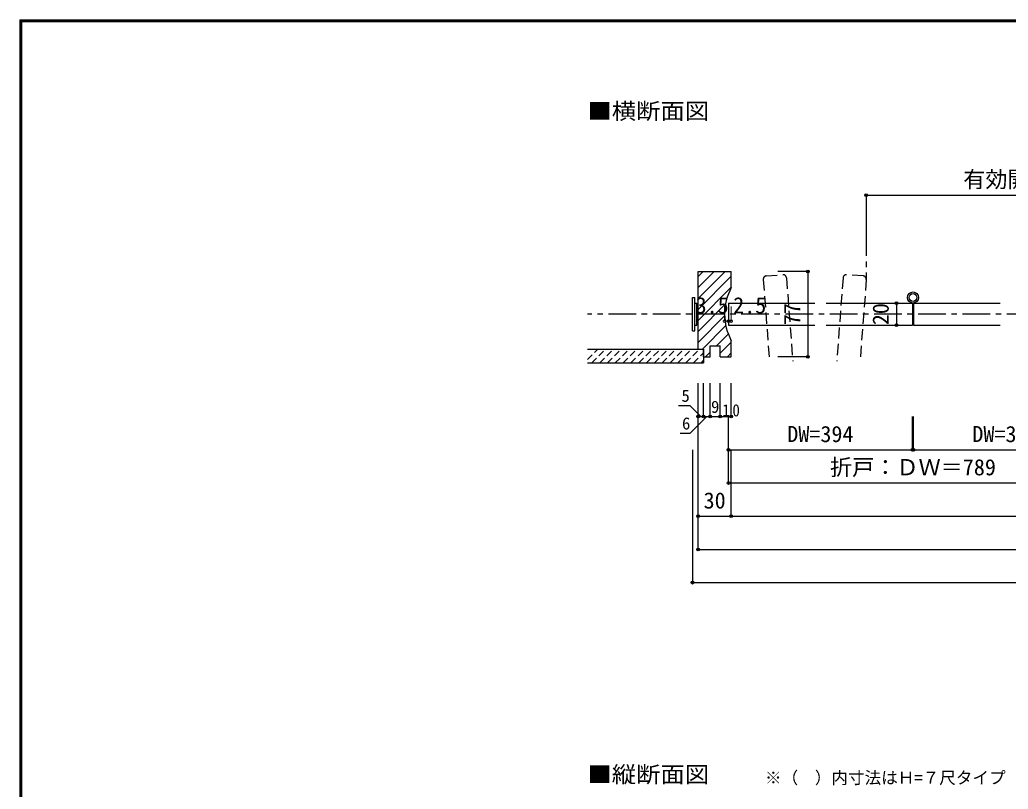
# Model space of a CAD drawing. Units: millimetres on the paper, enlarged 3 times, with parts at other scales. Extents: x -584 to 586, y -431 to 418.
# Drawn here: x -584 to -48, y 1 to 418 of the extents above; entities that cross this region are included whole.
import ezdxf
from ezdxf.enums import TextEntityAlignment as Align

# ---------------------------------------------------------------- set-up
doc = ezdxf.new("R2010")
doc.units = ezdxf.units.MM
doc.header["$LTSCALE"] = 3
doc.header["$PDMODE"] = 32
doc.header["$PDSIZE"] = 1.5
for name, pattern in [('CHAIN1', [8, 5, -1, 1, -1]), ('DASHED1', [1.8, 1.2, -0.6]), ('DASHED2', [3, 2, -1])]:
    doc.linetypes.add(name, pattern=pattern)
doc.layers.add('0-0_補助線', color=7, linetype='Continuous', lineweight=18)
for name, color, linetype in [('0-1_通り芯', 4, 'CHAIN1'), ('0-3_仕上げ', 2, 'Continuous'), ('0-4_枠', 3, 'Continuous'), ('0-6_扉', 6, 'Continuous'), ('0-7_金物', 7, 'Continuous'), ('0-A_文字', 7, 'Continuous'), ('0-B_寸法', 7, 'Continuous'), ('0-C_ハッチ', 4, 'DASHED1'), ('1-A_文字', 7, 'Continuous'), ('1-C_ハッチ', 7, 'Continuous'), ('F-1_枠', 6, 'Continuous')]:
    doc.layers.add(name, color=color, linetype=linetype)
doc.styles.add('ＭＳ ゴシック', font='')
doc.styles.get('ＭＳ ゴシック').set_extended_font_data('MS Gothic')

msp = doc.modelspace()

# ---------------------------------------------------------------- linework, layer by layer
at = {"layer": '0-0_補助線', "color": 4}
for p, q in [((-201.808, 254.241), (-201.808, 262.374)), ((-199.708, 254.241), (-199.708, 262.074)), ((-198.208, 254.241), (-198.208, 262.074)), ((-199.708, 254.241), (-201.808, 254.241)), ((-198.208, 254.241), (-199.708, 254.241))]:
    msp.add_line(p, q, dxfattribs=at)
at = {"layer": '0-0_補助線'}
for p in [(-201.808, 254.241), (-199.708, 254.241), (-198.208, 254.241)]:
    msp.add_point(p, dxfattribs=at)
at = {"layer": '0-1_通り芯'}
for p, q in [((-125.008, 304.5), (-125.008, 276.758)), ((278.192, 258), (-276.208, 258))]:
    msp.add_line(p, q, dxfattribs=at)
at = {"layer": '0-3_仕上げ', "color": 4}
for p, q in [((-156.692, 281.1), (-173.015, 281.1)), ((-156.692, 281.1), (-156.692, 234.9)), ((-156.692, 234.9), (-173.015, 234.9))]:
    msp.add_line(p, q, dxfattribs=at)
at = {"layer": '0-3_仕上げ'}
for p, q in [((-276.208, 239.1), (-213.208, 239.1)), ((-213.208, 239.1), (-213.208, 231.6)), ((-276.208, 231.6), (-213.208, 231.6))]:
    msp.add_line(p, q, dxfattribs=at)
at = {"layer": '0-3_仕上げ', "color": 7}
for p in [(-156.692, 281.1), (-156.692, 234.9)]:
    msp.add_point(p, dxfattribs=at)
at = {"layer": '0-4_枠'}
for p, q in [((-216.208, 239.1), (-216.208, 281.1)), ((-216.208, 281.1), (-198.208, 281.1)), ((-198.208, 272.4), (-198.208, 281.1)), ((-216.208, 239.1), (-213.208, 239.1)), ((-213.208, 234.9), (-213.208, 239.1)), ((-209.608, 240.9), (-204.208, 240.9)), ((-209.608, 234.9), (-209.608, 240.9)), ((-204.208, 234.9), (-204.208, 240.9)), ((-213.208, 234.9), (-209.608, 234.9))]:
    msp.add_line(p, q, dxfattribs=at)
msp.add_lwpolyline([(-204.208, 234.9), (-202.667, 234.9), (-198.208, 234.9), (-198.208, 243.6)], dxfattribs=at)
msp.add_arc((-171.208, 258), 30.6, 151.92751, 208.07249, dxfattribs=at)
at = {"layer": '0-6_扉', "color": 2, "linetype": 'DASHED2'}
for p, q in [((-179.21, 278.69), (-170.236, 279.372)), ((-126.667, 278.69), (-135.641, 279.372)), ((-180.869, 276.758), (-177.505, 232.5)), ((-168.305, 277.713), (-164.869, 232.5)), ((-137.572, 277.713), (-141.008, 232.5)), ((-125.008, 276.758), (-128.372, 232.5))]:
    msp.add_line(p, q, dxfattribs=at)
at = {"layer": '0-6_扉'}
for p, q in [((-199.708, 264), (-152.833, 264)), ((-199.708, 264), (-199.708, 252)), ((-146.833, 264), (-99.958, 264)), ((-99.958, 264), (-99.958, 252)), ((-99.358, 264), (-52.483, 264)), ((-99.358, 264), (-99.358, 252)), ((-199.708, 252), (-152.833, 252)), ((-146.833, 252), (-99.958, 252)), ((-99.358, 252), (-52.483, 252))]:
    msp.add_line(p, q, dxfattribs=at)
at = {"layer": '0-6_扉', "color": 2, "linetype": 'DASHED2'}
for centre, start, end in [((-170.1, 277.577), 4.34602, 94.34602), ((-135.777, 277.577), 85.65398, 175.65398), ((-179.074, 276.895), 94.34602, 184.34602), ((-126.803, 276.895), 355.65398, 85.65398)]:
    msp.add_arc(centre, 1.8, start, end, dxfattribs=at)
at = {"layer": '0-7_金物'}
for p, q in [((-219.208, 267), (-218.008, 267)), ((-219.208, 249), (-219.208, 267)), ((-218.008, 249), (-218.008, 267)), ((-218.008, 264), (-216.808, 264)), ((-216.808, 252), (-216.808, 264)), ((-216.808, 263.4), (-216.208, 263.4)), ((-218.008, 252), (-216.808, 252)), ((-216.808, 252.6), (-216.208, 252.6)), ((-219.208, 249), (-218.008, 249))]:
    msp.add_line(p, q, dxfattribs=at)
for radius in [3, 2.1]:
    msp.add_circle((-99.658, 267), radius, dxfattribs=at)
at = {"layer": '0-B_寸法', "color": 4}
for p, q in [((-125.008, 322.5), (-125.008, 304.5)), ((-125.008, 322.5), (126.992, 322.5)), ((-108.667, 264), (-108.667, 252)), ((-216.208, 202.5), (-216.208, 220.5)), ((-213.208, 202.5), (-213.208, 220.5)), ((-209.608, 202.5), (-209.608, 220.5)), ((-204.208, 202.5), (-204.208, 220.5)), ((-198.208, 202.5), (-198.208, 220.5)), ((-226.753, 208.5), (-220.708, 208.5)), ((-214.708, 202.5), (-220.708, 208.5)), ((-211.408, 202.5), (-220.408, 193.5)), ((-199.708, 166.5), (-199.708, 202.5)), ((-99.958, 184.5), (-99.958, 202.5)), ((-99.358, 184.5), (-99.358, 202.5)), ((-225.933, 193.5), (-220.408, 193.5)), ((-219.208, 184.5), (-219.208, 112.5)), ((-199.708, 184.5), (-99.958, 184.5)), ((-198.208, 148.5), (-198.208, 184.5)), ((-99.358, 184.5), (0.392, 184.5)), ((-199.708, 166.5), (0.392, 166.5)), ((-216.208, 148.5), (-198.208, 148.5)), ((-216.208, 130.5), (-216.208, 148.5)), ((-198.208, 148.5), (200.192, 148.5)), ((-216.208, 130.5), (218.192, 130.5)), ((-219.208, 112.5), (221.192, 112.5))]:
    msp.add_line(p, q, dxfattribs=at)
msp.add_lwpolyline([(-216.208, 148.5), (-216.208, 202.5), (-198.208, 202.5)], dxfattribs=at)
at = {"layer": '0-B_寸法'}
for p in [(-125.008, 322.5), (-108.667, 264), (-108.667, 252), (-216.208, 202.5), (-213.208, 202.5), (-209.608, 202.5), (-204.208, 202.5), (-198.208, 202.5), (-199.708, 184.5), (-99.958, 184.5), (-99.358, 184.5), (-199.708, 166.5), (-216.208, 148.5), (-198.208, 148.5), (-216.208, 130.5), (-219.208, 112.5)]:
    msp.add_point(p, dxfattribs=at)
at = {"layer": '0-C_ハッチ', "linetype": 'Continuous'}
for p, q in [((-216.208, 278.351), (-213.459, 281.1)), ((-216.208, 266.472), (-201.58, 281.1)), ((-216.208, 272.411), (-207.519, 281.1)), ((-216.208, 260.532), (-198.208, 278.532)), ((-216.208, 254.592), (-198.208, 272.592)), ((-216.208, 248.653), (-201.298, 263.562)), ((-216.208, 242.713), (-201.796, 257.125)), ((-213.881, 239.1), (-201.175, 251.806)), ((-206.142, 240.9), (-199.84, 247.202)), ((-204.208, 236.894), (-198.208, 242.894)), ((-212.142, 234.9), (-209.608, 237.433)), ((-200.262, 234.9), (-198.208, 236.954))]:
    msp.add_line(p, q, dxfattribs=at)
at = {"layer": '0-C_ハッチ'}
for p, q in [((-276.208, 233.442), (-270.55, 239.1)), ((-273.807, 231.6), (-266.307, 239.1)), ((-269.564, 231.6), (-262.064, 239.1)), ((-265.322, 231.6), (-257.822, 239.1)), ((-261.079, 231.6), (-253.579, 239.1)), ((-256.837, 231.6), (-249.337, 239.1)), ((-252.594, 231.6), (-245.094, 239.1)), ((-248.351, 231.6), (-240.851, 239.1)), ((-244.109, 231.6), (-236.609, 239.1)), ((-239.866, 231.6), (-232.366, 239.1)), ((-235.623, 231.6), (-228.123, 239.1)), ((-231.381, 231.6), (-223.881, 239.1)), ((-227.138, 231.6), (-219.638, 239.1)), ((-222.895, 231.6), (-215.395, 239.1)), ((-218.653, 231.6), (-213.208, 237.045)), ((-214.41, 231.6), (-213.208, 232.802))]:
    msp.add_line(p, q, dxfattribs=at)
at = {"layer": 'F-1_枠'}
for p, q in [((-584.008, 417.5), (-584.008, -420.5)), ((-584.008, 417.5), (585.992, 417.5)), ((-584.008, 417), (585.992, 417)), ((-584.008, 416.5), (585.992, 416.5)), ((-583.508, 417.5), (-583.508, -420.5)), ((-583.008, 417.5), (-583.008, -420.5))]:
    msp.add_line(p, q, dxfattribs=at)

# ---------------------------------------------------------------- texts
at = {"layer": '0-0_補助線', "style": 'ＭＳ ゴシック'}
for s, p in [('3.5', (-217.549, 255.741)), ('2.5', (-197.17, 255.741))]:
    msp.add_text(s, height=8.798, dxfattribs=at).set_placement(p, align=Align.BOTTOM_LEFT)
at = {"layer": '0-3_仕上げ', "color": 7, "style": 'ＭＳ ゴシック'}
msp.add_text('77', height=8.798, rotation=90, dxfattribs=at).set_placement((-158.192, 252), align=Align.BOTTOM_LEFT)
at = {"layer": '0-A_文字', "style": 'ＭＳ ゴシック', "width": 1.1}
msp.add_text('■横断面図', height=8.798, dxfattribs=at).set_placement((-276.208, 361), align=Align.BOTTOM_LEFT)
at = {"layer": '0-B_寸法', "style": 'ＭＳ ゴシック'}
for s, height, p in [('有効開口寸法＝1,331 (885)', 8.798, (-72.418, 324)), ('5', 6.598, (-225.208, 208.5)), ('9', 6.598, (-209.158, 202.5)), ('6', 6.598, (-224.908, 193.5)), ('DW=394', 8.798, (-167.833, 186)), ('DW=394', 8.798, (-67.483, 186)), ('折戸：ＤＷ＝789', 8.798, (-144.658, 168)), ('30', 8.798, (-213.208, 150))]:
    msp.add_text(s, height=height, dxfattribs=at).set_placement(p, align=Align.BOTTOM_LEFT)
msp.add_text('20', height=8.798, rotation=90, dxfattribs=at).set_placement((-110.167, 252), align=Align.BOTTOM_LEFT)
at = {"layer": '0-B_寸法', "insert": (-203.083, 202.5), "char_height": 6.598, "attachment_point": 7, "style": 'ＭＳ ゴシック'}
msp.add_mtext('\\T1.36;\\W0.9;10', dxfattribs=at)
at = {"layer": '1-A_文字', "style": 'ＭＳ ゴシック'}
msp.add_text('※（\u3000）内寸法はＨ=７尺タイプ', height=6.598, dxfattribs=at).set_placement((-179.908, 1.5), align=Align.BOTTOM_LEFT)
at = {"layer": '1-C_ハッチ', "style": 'ＭＳ ゴシック', "width": 1.1}
msp.add_text('■縦断面図', height=8.798, dxfattribs=at).set_placement((-276.208, 1.5), align=Align.BOTTOM_LEFT)

doc.saveas('drawing.dxf')
